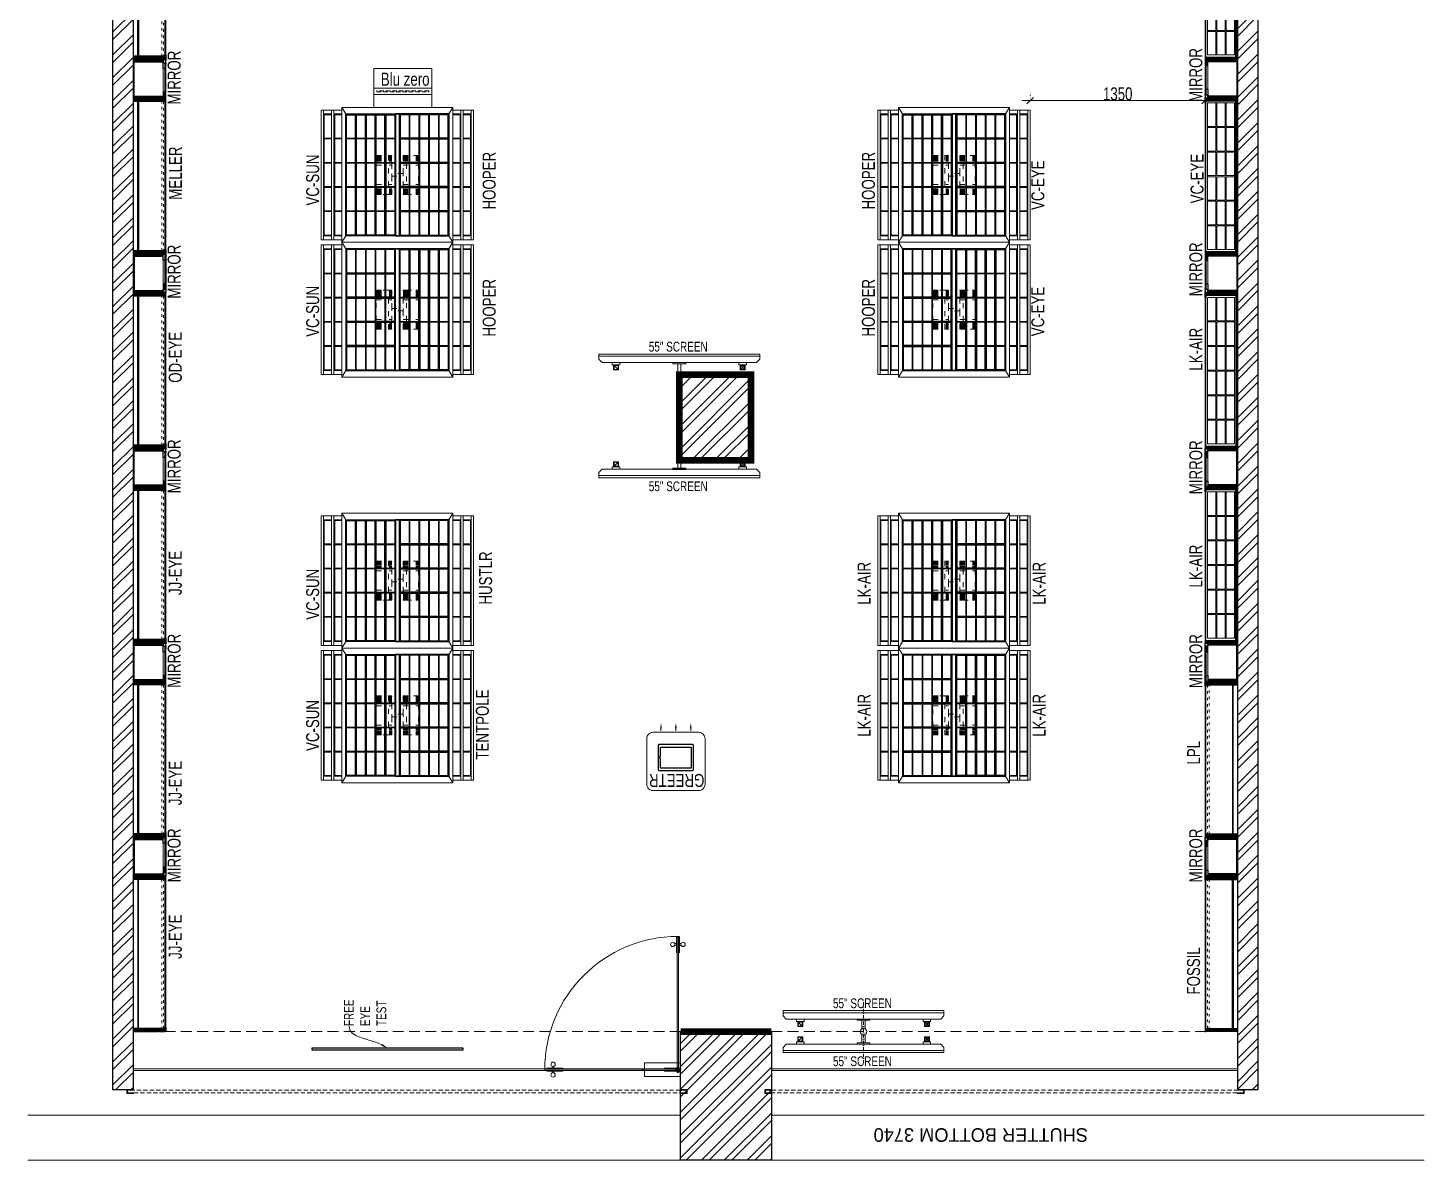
# Model space of a CAD drawing. Header units: feet. Extents: x 6878908 to 6889681, y -5585567 to -5569541.
# Drawn here: x 6878908 to 6889681, y -5585567 to -5576833 of the extents above; entities that cross this region are included whole.
import ezdxf
from ezdxf import colors
from ezdxf.entities.mleader import LeaderData, LeaderLine
from ezdxf.math import Vec2, Vec3

# ---------------------------------------------------------------- set-up
doc = ezdxf.new("R2010")
doc.units = ezdxf.units.FT
doc.header["$LTSCALE"] = 33
doc.header["$MEASUREMENT"] = 0
doc.header["$PDMODE"] = 3
doc.header["$PDSIZE"] = -1
for name, pattern in [('ACAD_ISO03W100', [30, 12, -18]), ('D10_DASHED', [0.75, 0.5, -0.25]), ('DASHDOT2', [0.5, 0.25, -0.125, 0, -0.125]), ('DOT2', [0.125, 0, -0.125]), ('HIDDEN', [9.525, 6.35, -3.175]), ('HIDDENX2', [0.75, 0.5, -0.25])]:
    doc.linetypes.add(name, pattern=pattern)
for name, color, linetype, lineweight in [('A-Glazing', 4, 'Continuous', 20), ('A-shutter', 8, 'Continuous', 18), ('A-STAIR', 6, 'Continuous', 5), ('A_TEXT', 7, 'Continuous', 9), ('beam', 90, 'Continuous', 9), ('Glazing', 141, 'Continuous', 15), ('LENS-DIM', 252, 'Continuous', 5), ('LENS-FURNITURE', 13, 'Continuous', 9), ('LENS-TEXT', 31, 'Continuous', 5), ('LENS_TEXT', 31, 'Continuous', 5), ('LK-EQPMT', 3, 'Continuous', 18), ('LK-FF&E FLOOR', 1, 'Continuous', 9), ('LK-FF&E WALL', 1, 'Continuous', 9), ('LK-IT', 3, 'Continuous', 18), ('LK-MIRROR', 133, 'Continuous', 13), ('LN-ELEVATION-1', 81, 'Continuous', 25), ('LN-ELEVATION-2', 103, 'Continuous', 20), ('LN-ELEVATION-3', 125, 'Continuous', 18), ('LN-ELEVATION-4', 145, 'Continuous', 13), ('LN-ELEVATION-5', 167, 'Continuous', 5), ('LN-HATCH', 251, 'Continuous', 0), ('PLANO-TXT', 252, 'Continuous', 5), ('rolling shutter', 1, 'Continuous', 5)]:
    doc.layers.add(name, color=color, linetype=linetype, lineweight=lineweight)
doc.layers.add('A-WALL', color=1, linetype='Continuous')
doc.layers.add('A_RCC', color=5, linetype='Continuous')
doc.styles.add('HUNDREDHANDS', font='GOTHIC.TTF')
doc.styles.add('LK TXT', font='GILC____.TTF', dxfattribs={"height": 100})
doc.styles.get("Standard").update_dxf_attribs({"font": 'GILC____.TTF'})
doc.dimstyles.new('100MM', dxfattribs={"dimtxt": 100, "dimasz": 50, "dimexe": 65, "dimexo": 65, "dimtad": 1, "dimdec": 0, "dimtxsty": 'Standard', "dimblk": 'OBLIQUE', "dimcen": 2.5, "dimdle": 65, "dimclrd": 256, "dimclre": 256, "dimclrt": 1, "dimadec": 0, "dimazin": 0, "dimtfac": 1, "dimtdec": 0, "dimtmove": 1, "dimatfit": 3, "dimfxl": 1, "dimlwd": -1, "dimlwe": -1, "dimarcsym": 0})
pattern_1 = [(45, (7858054.0837, 3504049.203), (-4.4901280605, 4.4901280605), [])]

# ---------------------------------------------------------------- blocks, each defined once
blk = doc.blocks.new('*U38')
at = {"layer": 'A-shutter', "color": 5, "ltscale": 10}
for points in [[(41038044, -1561539), (41038044, -1561544), (41037999, -1561544), (41037999, -1561564), (41038044, -1561564), (41038044, -1561569), (41037994, -1561569), (41037994, -1561539)], [(41042267, -1561539), (41042267, -1561544), (41042312, -1561544), (41042312, -1561564), (41042267, -1561564), (41042267, -1561569), (41042317, -1561569), (41042317, -1561539)]]:
    blk.add_lwpolyline(points, close=True, dxfattribs=at)
at = {"layer": 'A-shutter', "color": 5, "linetype": 'HIDDENX2', "ltscale": 2}
blk.add_lwpolyline([(41037999, -1561544), (41037999, -1561564), (41042312, -1561564), (41042312, -1561544)], close=True, dxfattribs=at)
blk = doc.blocks.new('*U39')
at = {"layer": 'A-shutter', "color": 5, "ltscale": 10}
for points in [[(41038670, -1561539), (41038670, -1561544), (41038625, -1561544), (41038625, -1561564), (41038670, -1561564), (41038670, -1561569), (41038620, -1561569), (41038620, -1561539)], [(41042267, -1561539), (41042267, -1561544), (41042312, -1561544), (41042312, -1561564), (41042267, -1561564), (41042267, -1561569), (41042317, -1561569), (41042317, -1561539)]]:
    blk.add_lwpolyline(points, close=True, dxfattribs=at)
at = {"layer": 'A-shutter', "color": 5, "linetype": 'HIDDENX2', "ltscale": 2}
blk.add_lwpolyline([(41038625, -1561544), (41038625, -1561564), (41042312, -1561564), (41042312, -1561544)], close=True, dxfattribs=at)
blk = doc.blocks.new('A$C6595be2a')
at = {"layer": 'LN-HATCH'}
h = blk.add_hatch(dxfattribs=at)
h.set_pattern_fill('ANSI32', color=256, scale=333, angle=180)
h.set_pattern_definition([(225, (-7170828.6, 5284752.69), (88.2999593, -88.2999593), []), (225, (-7170887.46, 5284752.69), (88.2999593, -88.2999593), [])])
h.paths.add_polyline_path([(-4213, 12586), (-4373, 12586), (-4373, -2896), (-4213, -2896), (-4213, 9637), (-3936, 9637), (-3936, 9797), (-4213, 9797), (-4213, 10649), (-3865, 10649), (-3865, 10799), (-4213, 10799), (-4213, 12426), (-3066, 12426), (-3066, 11493), (-2906, 11493), (-2906, 12426), (3000, 12426), (3000, 11493), (3160, 11493), (3160, 12426), (4307, 12426), (4307, 10799), (3958, 10799), (3958, 10649), (4307, 10649), (4307, 9797), (4030, 9797), (4030, 9637), (4307, 9637), (4307, -2896), (4467, -2896), (4467, 9797), (4467, 12586), (4307, 12586)])
h.paths.add_polyline_path([(-27, 8736), (796, 8736), (796, 9616), (-27, 9616)], flags=17)
h.paths.add_polyline_path([(-3066, 10799), (-3414, 10799), (-3414, 10649), (-3066, 10649), (-3066, 9797), (-3329, 9797), (-3329, 9637), (-2906, 9637), (-2906, 10838), (-3066, 10838)], flags=17)
h.paths.add_polyline_path([(3160, 10799), (3508, 10799), (3508, 10649), (3160, 10649), (3160, 9797), (3423, 9797), (3423, 9637), (3000, 9637), (3000, 10838), (3160, 10838)], flags=17)
h.paths.add_polyline_path([(710, -2738), (710, -3440), (10, -3440), (10, -2449), (710, -2449)])
h.paths.add_polyline_path([(0, 1959), (553, 1959), (553, 2619), (0, 2619)])
at = {"layer": 'A-Glazing'}
for points in [[(-4213, -2736), (10, -2736), (10, -2748), (-4213, -2748)], [(4307, -2736), (710, -2736), (710, -2748), (4307, -2748)]]:
    blk.add_lwpolyline(points, close=True, dxfattribs=at)
at = {"layer": 'A-STAIR'}
for points in [[(10, -3093), (-5026, -3093)], [(710, -3093), (5746, -3093)], [(10, -3440), (-5026, -3440)], [(710, -3440), (5746, -3440)]]:
    blk.add_lwpolyline(points, dxfattribs=at)
at = {"layer": 'A-WALL'}
for points in [[(-4373, 12586), (-4373, -2896), (-4213, -2896), (-4213, 9637)], [(4307, 9637), (4307, -2896), (4467, -2896), (4467, 9797)], [(710, -2738), (710, -3440), (10, -3440), (10, -2449), (710, -2449), (710, -2738)]]:
    blk.add_lwpolyline(points, dxfattribs=at)
blk.add_lwpolyline([(0, 2619), (553, 2619), (553, 1959), (269, 1959), (269, 1959), (0, 1959)], close=True, dxfattribs=at)
at = {"layer": 'A_RCC', "ltscale": 3}
blk.add_arc((-1190, -2746), 912, 0, 0.4927, dxfattribs=at)
at = {"layer": 'beam', "linetype": 'HIDDEN', "ltscale": 0.4}
for points in [[(-4213, -2748), (10, -2748), (10, -2449), (-4213, -2449)], [(4307, -2748), (710, -2748), (710, -2449), (4307, -2449)]]:
    blk.add_lwpolyline(points, close=True, dxfattribs=at)
at = {"layer": 'rolling shutter'}
blk.add_blockref('*U38', (-41042257, 1558643, 17940), dxfattribs=at)
at = {"layer": 'rolling shutter', "xscale": -1}
blk.add_blockref('*U39', (41042977, 1558643, 17940), dxfattribs=at)
at = {"layer": 'A_TEXT', "insert": (3153, -3299), "char_height": 105, "width": 2328.57, "attachment_point": 1, "rotation": 180, "style": 'HUNDREDHANDS'}
blk.add_mtext('SHUTTER BOTTOM 3740', dxfattribs=at)
blk = doc.blocks.new('MIRROR')
at = {"layer": 'LN-HATCH', "ltscale": 0.5}
h = blk.add_hatch(dxfattribs=at)
h.set_pattern_fill('ANSI31', color=256, scale=2)
h.set_pattern_definition([(45, (4060433.7416, 1708720.787), (-4.4901280605, 4.4901280605), [])])
h.paths.add_polyline_path([(213, 101), (231, 101), (231, -128), (213, -128)])
h.paths.add_polyline_path([(231, 95), (495, 95), (495, 101), (231, 101)])
h.paths.add_polyline_path([(513, 101), (495, 101), (495, -128), (513, -128)])
at = {"layer": 'Defpoints'}
blk.add_lwpolyline([(513, 101), (213, 101), (213, -149), (513, -149)], close=True, dxfattribs=at)
at = {"layer": 'LN-ELEVATION-1'}
for points in [[(213, 101), (231, 101), (231, -128), (213, -128)], [(231, 95), (495, 95), (495, 101), (231, 101)], [(513, 101), (495, 101), (495, -128), (513, -128)], [(260, -142), (260, -128), (215, -128), (215, -149), (224, -149), (224, -147), (216, -147), (216, -142)], [(443, -142), (443, -128), (488, -128), (488, -149), (479, -149), (479, -147), (486, -147), (486, -142)], [(505, -149), (505, -147), (509, -147), (509, -129), (488, -129), (488, -128), (511, -128), (511, -149)]]:
    blk.add_lwpolyline(points, close=True, dxfattribs=at)
at = {"layer": 'LN-ELEVATION-2', "color": 4, "lineweight": 0}
blk.add_lwpolyline([(216, -142), (486, -142), (486, -147), (216, -147)], close=True, dxfattribs=at)
at = {"layer": 'LN-ELEVATION-2'}
blk.add_lwpolyline([(260, -142), (443, -142), (443, -128), (260, -128)], close=True, dxfattribs=at)
at = {"layer": 'LN-ELEVATION-4', "ltscale": 0.5}
blk.add_line((479, -149), (224, -149), dxfattribs=at)
blk = doc.blocks.new('VC HD 1200')
at = {"layer": 'LN-HATCH', "ltscale": 0.5}
h = blk.add_hatch(dxfattribs=at)
h.set_pattern_fill('ANSI31', color=256, scale=2)
h.set_pattern_definition([(45, (3760859.753, 1795248.936), (-4.490128061, 4.490128061), [])])
h.paths.add_polyline_path([(-1200, 250), (-1200, 60), (-1194, 60), (-1194, 50), (-1200, 50), (-1200, 6), (-1182, 6), (-1182, 250)])
h = blk.add_hatch(dxfattribs=at)
h.set_pattern_fill('ANSI31', color=256, scale=2)
h.set_pattern_definition(pattern_1)
h.paths.add_polyline_path([(0, 250), (0, 60), (-6, 60), (-6, 50), (0, 50), (0, 6), (-18, 6), (-18, 250)])
h = blk.add_hatch(dxfattribs=at)
h.set_pattern_fill('ANSI31', color=256, scale=2)
h.set_pattern_definition([(45, (7858047.0837, 3504049.203), (-4.4901280605, 4.4901280605), [])])
h.paths.add_polyline_path([(-1165, 6), (-1165, 0), (-1200, 0), (-1200, 6)])
h = blk.add_hatch(dxfattribs=at)
h.set_pattern_fill('ANSI31', color=256, scale=2)
h.set_pattern_definition(pattern_1)
h.paths.add_polyline_path([(-28, 6), (-28, 0), (0, 0), (0, 6)])
at = {"layer": 'LN-ELEVATION-1', "ltscale": 0.5}
for points in [[(-1200, 250), (-1200, 60), (-1194, 60), (-1194, 50), (-1200, 50), (-1200, 6), (-1182, 6), (-1182, 250)], [(-18, 238), (-1182, 238), (-1182, 244), (-18, 244)], [(0, 250), (0, 60), (-6, 60), (-6, 50), (0, 50), (0, 6), (-18, 6), (-18, 250)], [(-1165, 6), (-1165, 0), (-1200, 0), (-1200, 6)], [(-35, 6), (-35, 0), (0, 0), (0, 6)]]:
    blk.add_lwpolyline(points, close=True, dxfattribs=at)
at = {"layer": 'LN-ELEVATION-3', "ltscale": 0.5}
for p, q in [((-1182, 250), (-18, 250)), ((-1165, 6), (-35, 6)), ((-35, 0), (-1165, 0))]:
    blk.add_line(p, q, dxfattribs=at)
for points in [[(-1165, 226), (-35, 226), (-35, 18), (-1165, 18)], [(-1165, 226), (-983, 226), (-983, 162), (-1165, 162)], [(-975, 226), (-794, 226), (-794, 162), (-975, 162)], [(-786, 226), (-604, 226), (-604, 162), (-786, 162)], [(-596, 226), (-414, 226), (-414, 162), (-596, 162)], [(-406, 226), (-225, 226), (-225, 162), (-406, 162)], [(-217, 226), (-35, 226), (-35, 162), (-217, 162)], [(-1165, 90), (-983, 90), (-983, 154), (-1165, 154)], [(-975, 154), (-794, 154), (-794, 90), (-975, 90)], [(-786, 154), (-604, 154), (-604, 90), (-786, 90)], [(-596, 154), (-414, 154), (-414, 90), (-596, 90)], [(-406, 154), (-225, 154), (-225, 90), (-406, 90)], [(-217, 154), (-35, 154), (-35, 90), (-217, 90)], [(-1165, 82), (-983, 82), (-983, 18), (-1165, 18)], [(-975, 82), (-794, 82), (-794, 18), (-975, 18)], [(-786, 82), (-604, 82), (-604, 18), (-786, 18)], [(-596, 82), (-414, 82), (-414, 18), (-596, 18)], [(-406, 82), (-225, 82), (-225, 18), (-406, 18)], [(-217, 82), (-35, 82), (-35, 18), (-217, 18)]]:
    blk.add_lwpolyline(points, close=True, dxfattribs=at)
blk = doc.blocks.new('JJ SH 1200')
at = {"layer": 'LN-HATCH', "ltscale": 0.5}
h = blk.add_hatch(dxfattribs=at)
h.set_pattern_fill('ANSI31', color=256, scale=2)
h.set_pattern_definition([(45, (4097187.331, 1708800.267), (-4.4901280605, 4.4901280605), [])])
h.paths.add_polyline_path([(792, 220), (792, 30), (786, 30), (786, 20), (792, 20), (792, -24), (767, -24), (767, 220)])
h.paths.add_polyline_path([(-383, 180), (767, 180), (767, 186), (-383, 186)])
h.paths.add_polyline_path([(757, -24), (757, -30), (792, -30), (792, -24)])
h.paths.add_polyline_path([(-408, 220), (-408, 30), (-402, 30), (-402, 20), (-408, 20), (-408, -24), (-383, -24), (-383, 220)])
h.paths.add_polyline_path([(-373, -24), (-373, -30), (-408, -30), (-408, -24)])
at = {"layer": 'LN-ELEVATION-1', "ltscale": 0.5}
for points in [[(-408, 220), (-408, 30), (-402, 30), (-402, 20), (-408, 20), (-408, -24), (-383, -24), (-383, 220)], [(792, 220), (792, 30), (786, 30), (786, 20), (792, 20), (792, -24), (767, -24), (767, 220)], [(-383, 180), (767, 180), (767, 186), (-383, 186)], [(-373, -24), (-373, -30), (-408, -30), (-408, -24)], [(757, -24), (757, -30), (792, -30), (792, -24)]]:
    blk.add_lwpolyline(points, close=True, dxfattribs=at)
at = {"layer": 'LN-ELEVATION-3', "ltscale": 0.5}
for p, q in [((767, 220), (-383, 220)), ((757, -24), (-373, -24)), ((-373, -30), (757, -30))]:
    blk.add_line(p, q, dxfattribs=at)
at = {"layer": 'LN-ELEVATION-4', "linetype": 'ACAD_ISO03W100', "ltscale": 0.05}
blk.add_lwpolyline([(767, 0), (-383, 0), (-383, -12), (767, -12)], close=True, dxfattribs=at)
blk = doc.blocks.new('Entrance Door')
at = {"layer": 'Glazing', "ltscale": 111}
blk.add_hatch(color=256, dxfattribs=at).paths.add_polyline_path([(18, -35), (18, -1235), (30, -1235), (30, -35)])
at = {"layer": 'Glazing'}
for p, q in [((30, -54), (18, -66)), ((1118, -31), (1118, -54)), ((1118, -89), (1118, -66)), ((1133, -31), (1133, -54)), ((1133, -89), (1133, -66))]:
    blk.add_line(p, q, dxfattribs=at)
at = {"layer": 'Glazing', "ltscale": 44}
for p, q in [((-5, -1156), (18, -1156)), ((-5, -1171), (18, -1171)), ((53, -1156), (30, -1156)), ((53, -1171), (30, -1171))]:
    blk.add_line(p, q, dxfattribs=at)
at = {"layer": 'Glazing'}
for points in [[(320, -120), (0, -120), (0, 0), (320, 0)], [(0, -54), (142, -54), (142, -47), (0, -47)], [(0, -66), (142, -66), (142, -74), (0, -74)], [(1181, -54), (1038, -54), (1038, -47), (1181, -47)], [(1181, -66), (1038, -66), (1038, -74), (1181, -74)]]:
    blk.add_lwpolyline(points, close=True, dxfattribs=at)
at = {"layer": 'Glazing', "ltscale": 222}
blk.add_lwpolyline([(-2, -66), (1199, -66), (1199, -54), (-2, -54)], close=True, dxfattribs=at)
at = {"layer": 'Glazing', "ltscale": 111}
blk.add_lwpolyline([(18, -35), (18, -1235), (30, -1235), (30, -35)], close=True, dxfattribs=at)
at = {"layer": 'Glazing', "ltscale": 44}
for points in [[(18, -1093), (18, -1235), (10, -1235), (10, -1093)], [(30, -1093), (30, -1235), (37, -1235), (37, -1093)]]:
    blk.add_lwpolyline(points, close=True, dxfattribs=at)
at = {"layer": 'Glazing'}
for centre, radius in [((1125, -14), 19), ((24, -59), 19.8), ((1125, -107), 19)]:
    blk.add_circle(centre, radius, dxfattribs=at)
at = {"layer": 'Glazing', "ltscale": 44}
for centre in [(-22, -1164), (70, -1164)]:
    blk.add_circle(centre, 19, dxfattribs=at)
at = {"layer": 'Glazing', "ltscale": 222}
blk.add_arc((24, -60), 1175, 270, 359.9996, dxfattribs=at)
blk = doc.blocks.new('ffgd')
at = {"layer": 'LN-ELEVATION-4', "linetype": 'ACAD_ISO03W100', "ltscale": 0.1}
blk.add_lwpolyline([(0, 47), (0, -41), (-20, -41), (-20, 47)], close=True, dxfattribs=at)
at = {"layer": 'LN-ELEVATION-5', "linetype": 'ACAD_ISO03W100', "ltscale": 0.1}
for p, q in [((-160, 166), (-160, 47)), ((-160, 166), (-160, 47)), ((-159, 166), (-159, 47)), ((-159, 166), (-159, 47)), ((-158, 166), (-158, 47)), ((-158, 166), (-158, 47)), ((-157, 166), (-157, 47)), ((-156, 166), (-156, 47)), ((-154, 166), (-154, 47)), ((-151, 166), (-151, 47)), ((-146, 166), (-146, 47)), ((-141, 166), (-141, 47)), ((-135, 166), (-135, 47)), ((-128, 166), (-128, 47)), ((-120, 166), (-120, 47)), ((-111, 166), (-111, 47)), ((-102, 166), (-102, 47)), ((-85, 166), (-85, 47)), ((65, 166), (65, 47)), ((82, 166), (82, 47)), ((91, 166), (91, 47)), ((100, 166), (100, 47)), ((108, 166), (108, 47)), ((115, 166), (115, 47)), ((121, 166), (121, 47)), ((126, 166), (126, 47)), ((131, 166), (131, 47)), ((134, 166), (134, 47)), ((136, 166), (136, 47)), ((137, 166), (137, 47)), ((138, 166), (138, 47)), ((138, 166), (138, 47)), ((139, 166), (139, 47)), ((139, 166), (139, 47)), ((140, 166), (140, 47)), ((140, 166), (140, 47)), ((-160, -41), (-160, -160)), ((-160, -41), (-160, -160)), ((-159, -41), (-159, -160)), ((-159, -41), (-159, -160)), ((-158, -41), (-158, -160)), ((-158, -41), (-158, -160)), ((-157, -41), (-157, -160)), ((-156, -41), (-156, -160)), ((-154, -41), (-154, -160)), ((-151, -41), (-151, -160)), ((-146, -41), (-146, -160)), ((-141, -41), (-141, -160)), ((-135, -41), (-135, -160)), ((-128, -41), (-128, -160)), ((-120, -41), (-120, -160)), ((-111, -41), (-111, -160)), ((-102, -41), (-102, -160)), ((-85, -41), (-85, -160)), ((65, -41), (65, -160)), ((82, -41), (82, -160)), ((91, -41), (91, -160)), ((100, -41), (100, -160)), ((108, -41), (108, -160)), ((115, -41), (115, -160)), ((121, -41), (121, -160)), ((126, -41), (126, -160)), ((131, -41), (131, -160)), ((134, -41), (134, -160)), ((136, -41), (136, -160)), ((137, -41), (137, -160)), ((138, -41), (138, -160)), ((138, -41), (138, -160)), ((139, -41), (139, -160)), ((139, -41), (139, -160)), ((140, -41), (140, -160)), ((140, -41), (140, -160))]:
    blk.add_line(p, q, dxfattribs=at)
for points in [[(140, 73), (140, 166), (-160, 166), (-160, 73)], [(140, -67), (140, -160), (-160, -160), (-160, -67)]]:
    blk.add_lwpolyline(points, dxfattribs=at)
for points in [[(140, 73), (140, 47), (-160, 47), (-160, 73)], [(140, -41), (140, -67), (-160, -67), (-160, -41)]]:
    blk.add_lwpolyline(points, close=True, dxfattribs=at)
blk = doc.blocks.new('EURO 1040 x 1175')
at = {"layer": 'LN-ELEVATION-1'}
for points in [[(-470, -327), (470, -327), (470, 468), (-470, 468)], [(-470, 85), (470, 85), (470, 468), (-470, 468)], [(-283, 85), (-277, 85), (-277, 468), (-283, 468)], [(-96, 85), (-90, 85), (-90, 468), (-96, 468)], [(90, 85), (96, 85), (96, 468), (90, 468)], [(277, 85), (283, 85), (283, 468), (277, 468)], [(-470, 387), (-283, 387), (-283, 393), (-470, 393)], [(-277, 387), (-96, 387), (-96, 393), (-277, 393)], [(-90, 387), (90, 387), (90, 393), (-90, 393)], [(96, 387), (277, 387), (277, 393), (96, 393)], [(283, 387), (470, 387), (470, 393), (283, 393)], [(-470, 311), (-283, 311), (-283, 317), (-470, 317)], [(-470, 236), (-283, 236), (-283, 242), (-470, 242)], [(-277, 311), (-96, 311), (-96, 317), (-277, 317)], [(-277, 236), (-96, 236), (-96, 242), (-277, 242)], [(-90, 311), (90, 311), (90, 317), (-90, 317)], [(-90, 236), (90, 236), (90, 242), (-90, 242)], [(96, 311), (277, 311), (277, 317), (96, 317)], [(96, 236), (277, 236), (277, 242), (96, 242)], [(283, 311), (470, 311), (470, 317), (283, 317)], [(283, 236), (470, 236), (470, 242), (283, 242)], [(-470, 160), (-283, 160), (-283, 166), (-470, 166)], [(-277, 160), (-96, 160), (-96, 166), (-277, 166)], [(-90, 160), (90, 160), (90, 166), (-90, 166)], [(96, 160), (277, 160), (277, 166), (96, 166)], [(283, 160), (470, 160), (470, 166), (283, 166)], [(-470, 85), (470, 85), (470, 55), (-470, 55)], [(-470, 55), (470, 55), (470, -327), (-470, -327)], [(-283, 55), (-277, 55), (-277, -327), (-283, -327)], [(-96, 55), (-90, 55), (-90, -327), (-96, -327)], [(90, 55), (96, 55), (96, -327), (90, -327)], [(277, 55), (283, 55), (283, -327), (277, -327)], [(-470, -20), (-283, -20), (-283, -26), (-470, -26)], [(-470, -96), (-283, -96), (-283, -102), (-470, -102)], [(-277, -20), (-96, -20), (-96, -26), (-277, -26)], [(-277, -96), (-96, -96), (-96, -102), (-277, -102)], [(-90, -20), (90, -20), (90, -26), (-90, -26)], [(-90, -96), (90, -96), (90, -102), (-90, -102)], [(96, -20), (277, -20), (277, -26), (96, -26)], [(96, -96), (277, -96), (277, -102), (96, -102)], [(283, -20), (470, -20), (470, -26), (283, -26)], [(283, -96), (470, -96), (470, -102), (283, -102)], [(-470, -171), (-283, -171), (-283, -177), (-470, -177)], [(-277, -171), (-96, -171), (-96, -177), (-277, -177)], [(-90, -171), (90, -171), (90, -177), (-90, -177)], [(96, -171), (277, -171), (277, -177), (96, -177)], [(283, -171), (470, -171), (470, -177), (283, -177)], [(-470, -246), (-283, -246), (-283, -252), (-470, -252)], [(-277, -246), (-96, -246), (-96, -252), (-277, -252)], [(-90, -246), (90, -246), (90, -252), (-90, -252)], [(96, -246), (277, -246), (277, -252), (96, -252)], [(283, -246), (470, -246), (470, -252), (283, -252)]]:
    blk.add_lwpolyline(points, close=True, dxfattribs=at)
for points in [[(-283, 462), (-464, 462), (-464, 317)], [(-96, 462), (-277, 462)], [(90, 462), (-90, 462)], [(277, 462), (96, 462)], [(464, 317), (464, 462), (283, 462)], [(-464, 311), (-464, 242)], [(-464, 236), (-464, 166)], [(464, 242), (464, 311)], [(464, 166), (464, 236)], [(-464, 160), (-464, 91), (-283, 91)], [(283, 91), (464, 91), (464, 160)], [(-464, -20), (-464, 49), (-283, 49)], [(-277, 91), (-96, 91)], [(-277, 49), (-96, 49)], [(-90, 91), (90, 91)], [(-90, 49), (90, 49)], [(96, 91), (277, 91)], [(96, 49), (277, 49)], [(283, 49), (464, 49), (464, -20)], [(-464, -96), (-464, -26)], [(-464, -171), (-464, -102)], [(464, -26), (464, -96)], [(464, -102), (464, -171)], [(-283, -321), (-464, -321), (-464, -177)], [(464, -177), (464, -321), (283, -321)], [(-96, -321), (-277, -321)], [(90, -321), (-90, -321)], [(277, -321), (96, -321)]]:
    blk.add_lwpolyline(points, dxfattribs=at)
at = {"layer": 'LN-ELEVATION-2'}
blk.add_lwpolyline([(-520, -357), (520, -357), (520, 498), (-520, 498)], close=True, dxfattribs=at)
for points in [[(-470, 468), (-520, 498)], [(470, 468), (520, 498)], [(-470, -327), (-520, -357)], [(470, -327), (520, -357)]]:
    blk.add_lwpolyline(points, dxfattribs=at)
at = {"layer": 'LN-ELEVATION-3'}
for points in [[(-500, 560), (500, 560), (500, 578), (-500, 578)], [(-500, 498), (-470, 498), (-470, 560), (-500, 560)], [(470, 498), (500, 498), (500, 560), (470, 560)], [(-500, -357), (-470, -357), (-470, -419), (-500, -419)], [(-500, -419), (500, -419), (500, -437), (-500, -437)], [(470, -357), (500, -357), (500, -419), (470, -419)]]:
    blk.add_lwpolyline(points, close=True, dxfattribs=at)
at = {"layer": 'LN-ELEVATION-4'}
for points in [[(-500, 640), (500, 640), (500, 658), (-500, 658)], [(-500, 578), (-470, 578), (-470, 640), (-500, 640)], [(-470, 498), (-464, 498), (-464, 560), (-470, 560)], [(-464, 554), (-283, 554), (-283, 560), (-464, 560)], [(-283, 498), (-277, 498), (-277, 560), (-283, 560)], [(-277, 554), (-96, 554), (-96, 560), (-277, 560)], [(-96, 498), (-90, 498), (-90, 560), (-96, 560)], [(-90, 554), (90, 554), (90, 560), (-90, 560)], [(90, 498), (96, 498), (96, 560), (90, 560)], [(96, 554), (277, 554), (277, 560), (96, 560)], [(277, 498), (283, 498), (283, 560), (277, 560)], [(283, 554), (464, 554), (464, 560), (283, 560)], [(464, 498), (470, 498), (470, 560), (464, 560)], [(470, 578), (500, 578), (500, 640), (470, 640)], [(-470, -357), (-464, -357), (-464, -419), (-470, -419)], [(-464, -413), (-283, -413), (-283, -419), (-464, -419)], [(-283, -357), (-277, -357), (-277, -419), (-283, -419)], [(-277, -413), (-96, -413), (-96, -419), (-277, -419)], [(-96, -357), (-90, -357), (-90, -419), (-96, -419)], [(-90, -413), (90, -413), (90, -419), (-90, -419)], [(90, -357), (96, -357), (96, -419), (90, -419)], [(96, -413), (277, -413), (277, -419), (96, -419)], [(277, -357), (283, -357), (283, -419), (277, -419)], [(283, -413), (464, -413), (464, -419), (283, -419)], [(464, -357), (470, -357), (470, -419), (464, -419)], [(-500, -437), (-470, -437), (-470, -499), (-500, -499)], [(-500, -499), (500, -499), (500, -517), (-500, -517)], [(470, -437), (500, -437), (500, -499), (470, -499)]]:
    blk.add_lwpolyline(points, close=True, dxfattribs=at)
at = {"layer": 'LN-ELEVATION-5'}
for points in [[(-470, 578), (-464, 578), (-464, 640), (-470, 640)], [(-464, 634), (-283, 634), (-283, 640), (-464, 640)], [(-283, 578), (-277, 578), (-277, 640), (-283, 640)], [(-277, 634), (-96, 634), (-96, 640), (-277, 640)], [(-96, 578), (-90, 578), (-90, 640), (-96, 640)], [(-90, 634), (90, 634), (90, 640), (-90, 640)], [(90, 578), (96, 578), (96, 640), (90, 640)], [(96, 634), (277, 634), (277, 640), (96, 640)], [(277, 578), (283, 578), (283, 640), (277, 640)], [(283, 634), (464, 634), (464, 640), (283, 640)], [(464, 578), (470, 578), (470, 640), (464, 640)], [(-470, -437), (-464, -437), (-464, -499), (-470, -499)], [(-464, -493), (-283, -493), (-283, -499), (-464, -499)], [(-283, -437), (-277, -437), (-277, -499), (-283, -499)], [(-277, -493), (-96, -493), (-96, -499), (-277, -499)], [(-96, -437), (-90, -437), (-90, -499), (-96, -499)], [(-90, -493), (90, -493), (90, -499), (-90, -499)], [(90, -437), (96, -437), (96, -499), (90, -499)], [(96, -493), (277, -493), (277, -499), (96, -499)], [(277, -437), (283, -437), (283, -499), (277, -499)], [(283, -493), (464, -493), (464, -499), (283, -499)], [(464, -437), (470, -437), (470, -499), (464, -499)]]:
    blk.add_lwpolyline(points, close=True, dxfattribs=at)
at = {"layer": 'LENS-DIM'}
blk.add_blockref('ffgd', (10, 67), dxfattribs=at)
blk = doc.blocks.new('GREETR 450x450')
at = {"layer": 'LN-ELEVATION-1', "linetype": 'ByBlock', "lineweight": -2}
for p, q in [((481, 340), (461, 340)), ((481, 225), (461, 225)), ((481, 110), (461, 110))]:
    blk.add_line(p, q, dxfattribs=at)
at = {"layer": 'LN-ELEVATION-1'}
for points in [[(356, 98), (356, 352, 0.414214), (346, 362), (164, 362, 0.414214), (154, 352), (154, 98, 0.414214), (164, 88), (346, 88, 0.414214)], [(264, 343), (336, 343), (336, 108), (172, 108), (172, 343), (245, 343, 0.327538), (247, 344, -0.733799), (262, 344, 0.327538)]]:
    blk.add_lwpolyline(points, format="xyb", close=True, dxfattribs=at)
at = {"layer": 'LN-ELEVATION-1', "linetype": 'ByBlock', "lineweight": -2}
for points in [[(481, 346), (481, 333), (521, 340)], [(481, 232), (481, 218), (521, 225)], [(481, 117), (481, 104), (521, 110)]]:
    blk.add_solid(points, dxfattribs=at)
at = {"layer": 'LN-ELEVATION-2'}
blk.add_lwpolyline([(50, 0), (400, 0, 0.414214), (450, 50), (450, 400, 0.414214), (400, 450), (50, 450, 0.414214), (0, 400), (0, 50, 0.414214)], format="xyb", close=True, dxfattribs=at)
at = {"layer": 'LENS-TEXT', "color": 0, "linetype": 'Continuous', "ltscale": 3, "insert": (79, 219), "char_height": 100, "attachment_point": 5, "rotation": 90, "style": 'LK TXT'}
blk.add_mtext_dynamic_manual_height_columns('GREETR', width=353.06, gutter_width=0.5, heights=[0], dxfattribs=at)
blk = doc.blocks.new('BLUE ZERO')
at = {"layer": 'LENS-FURNITURE', "ltscale": 0.5}
for points in [[(86207, 120883), (86207, 120433), (85907, 120433), (85907, 120883)], [(86107, 120883), (86107, 120433), (86057, 120433), (86057, 120883)]]:
    blk.add_lwpolyline(points, close=True, dxfattribs=at)
at = {"layer": 'LENS-FURNITURE', "linetype": 'D10_DASHED', "ltscale": 2}
blk.add_lwpolyline([(86086, 120858), (86086, 120458), (86078, 120458), (86078, 120858)], close=True, dxfattribs=at)
blk = doc.blocks.new('55INCH')
at = {"layer": 'LK-EQPMT', "ltscale": 12}
for p, q in [((2111559, 1135690), (2111583, 1135690)), ((2111583, 1135690), (2111608, 1135666)), ((2111608, 1134474), (2111608, 1135666)), ((2111608, 1135588), (2111627, 1135588)), ((2111627, 1135588), (2111627, 1135529)), ((2111627, 1135529), (2111608, 1135529)), ((2111627, 1134611), (2111608, 1134611)), ((2111627, 1134611), (2111627, 1134552)), ((2111608, 1134552), (2111627, 1134552)), ((2111559, 1134449), (2111583, 1134449)), ((2111583, 1134449), (2111608, 1134474))]:
    blk.add_line(p, q, dxfattribs=at)
at = {"layer": 'LK-EQPMT'}
for p, q in [((2111662, 1135543), (2111631, 1135574)), ((2111662, 1135574), (2111631, 1135543)), ((2111662, 1134597), (2111631, 1134566))]:
    blk.add_line(p, q, dxfattribs=at)
at = {"layer": 'LK-EQPMT', "ltscale": 12}
blk.add_lwpolyline([(2111543, 1135690), (2111559, 1135690), (2111559, 1134449), (2111543, 1134449)], close=True, dxfattribs=at)
at = {"layer": 'LK-EQPMT'}
for points in [[(2111627, 1135578), (2111627, 1135540), (2111665, 1135540), (2111665, 1135578)], [(2111631, 1135574), (2111631, 1135543), (2111662, 1135543), (2111662, 1135574)], [(2111627, 1134563), (2111627, 1134601), (2111665, 1134601), (2111665, 1134563)], [(2111631, 1134566), (2111631, 1134597), (2111662, 1134597), (2111662, 1134566)]]:
    blk.add_lwpolyline(points, close=True, dxfattribs=at)
blk = doc.blocks.new('_Oblique')
at = {"color": 0, "lineweight": -2}
blk.add_line((-0.5, -0.5), (0.5, 0.5), dxfattribs=at)
blk = doc.blocks.new('*D40')
at = {"layer": 'Defpoints', "color": 0}
for p in [(6887992, -5577394), (6886642, -5577467), (6887992, -5577467)]:
    blk.add_point(p, dxfattribs=at)
at = {"layer": 'LENS-DIM', "linetype": 'DOT2'}
for p, q in [((6886642, -5577402), (6886642, -5577329)), ((6887992, -5577402), (6887992, -5577329))]:
    blk.add_line(p, q, dxfattribs=at)
at = {"layer": 'LENS-DIM'}
blk.add_line((6886577, -5577394), (6888057, -5577394), dxfattribs=at)
at = {"layer": 'LENS-DIM', "xscale": 50, "yscale": 50, "zscale": 50, "rotation": 180}
blk.add_blockref('_Oblique', (6886642, -5577394), dxfattribs=at)
at = {"layer": 'LENS-DIM', "xscale": 50, "yscale": 50, "zscale": 50}
blk.add_blockref('_Oblique', (6887992, -5577394), dxfattribs=at)
at = {"layer": 'LENS-DIM', "color": 1, "insert": (6887317, -5577342), "char_height": 100, "attachment_point": 5}
blk.add_mtext('1350', dxfattribs=at)

msp = doc.modelspace()

# ---------------------------------------------------------------- linework, layer by layer
msp.add_lwpolyline([(6882267.5, -5584703.6), (6881099.5, -5584703.6), (6881099.5, -5584715.6), (6882267.5, -5584715.6)], close=True)
at = {"layer": 'LENS-DIM', "color": 2}
msp.add_lwpolyline([(6888241.6, -5572490.4), (6888241.6, -5584863.3), (6884644.6, -5584863.3), (6884644.6, -5584576.4), (6883944.6, -5584576.4), (6883944.6, -5584863.3), (6879721.6, -5584863.3), (6879721.6, -5572490.4)], dxfattribs=at)
at = {"layer": 'LK-IT', "color": 1, "linetype": 'DASHDOT2', "ltscale": 3}
msp.add_line((6885355.7, -5584820.9), (6885355.7, -5584331.9), dxfattribs=at)
at = {"layer": 'LK-IT'}
for points in [[(6883984.6, -5579413.2), (6883884.6, -5579413.2), (6883884.6, -5579423.2), (6883984.6, -5579423.2)], [(6883984.6, -5580238.3), (6883884.6, -5580238.3), (6883884.6, -5580228.3), (6883984.6, -5580228.3)], [(6885405.7, -5584479), (6885305.7, -5584479), (6885305.7, -5584489), (6885405.7, -5584489)], [(6885405.7, -5584673.8), (6885305.7, -5584673.8), (6885305.7, -5584663.8), (6885405.7, -5584663.8)]]:
    msp.add_lwpolyline(points, close=True, dxfattribs=at)
for points in [[(6883947.1, -5579489), (6883947.1, -5579423.2), (6883922.1, -5579423.2), (6883922.1, -5579489, -0.2679492), (6883947.1, -5579489, 1)], [(6883947.1, -5580162.5), (6883947.1, -5580228.3), (6883922.1, -5580228.3), (6883922.1, -5580162.5, 0.2679492), (6883947.1, -5580162.5, -1)], [(6885368.2, -5584554.8), (6885368.2, -5584489), (6885343.2, -5584489), (6885343.2, -5584554.8, -0.2679492), (6885368.2, -5584554.8, 1)], [(6885368.2, -5584598.1), (6885368.2, -5584663.8), (6885343.2, -5584663.8), (6885343.2, -5584598.1, 0.2679492), (6885368.2, -5584598.1, -1)]]:
    msp.add_lwpolyline(points, format="xyb", dxfattribs=at)
at = {"layer": 'LK-IT', "color": 1}
msp.add_circle((6885355.7, -5584576.4), 25, dxfattribs=at)
at = {"layer": 'LK-MIRROR', "linetype": 'ACAD_ISO03W100', "ltscale": 0.05, "const_width": 50}
msp.add_lwpolyline([(6884487.6, -5579508.4), (6883934.6, -5579508.4), (6883934.6, -5580168.4), (6884487.6, -5580168.4)], close=True, dxfattribs=at)
msp.add_lwpolyline([(6884644.6, -5584576.4), (6883944.6, -5584576.4)], dxfattribs=at)

# ---------------------------------------------------------------- block references
at = {"layer": 'A-Glazing', "xscale": 0.8748404702499005, "yscale": 0.8748404702499005, "zscale": 0.8748404702499005, "rotation": 180.0000110906808}
msp.add_blockref('Entrance Door', (6883944.6, -5584922), dxfattribs=at)
at = {"layer": 'LENS-DIM', "color": 2}
msp.add_blockref('A$C6595be2a', (6883934.6, -5582127.4), dxfattribs=at)
at = {"layer": 'LK-FF&E FLOOR', "xscale": -1, "rotation": 90}
for name, p in [('BLUE ZERO', (7002459, -5491240)), ('EURO 1040 x 1175', (6881829.2, -5577966.7)), ('EURO 1040 x 1175', (6886124.2, -5577966.7)), ('EURO 1040 x 1175', (6881829.2, -5581096.7)), ('EURO 1040 x 1175', (6886124.2, -5581096.7)), ('EURO 1040 x 1175', (6881829.2, -5582136.7))]:
    msp.add_blockref(name, p, dxfattribs=at)
at = {"layer": 'LK-FF&E FLOOR'}
for name, p, rotation in [('EURO 1040 x 1175', (6881829.2, -5579006.7), 90), ('EURO 1040 x 1175', (6886124.2, -5579006.7), 90), ('EURO 1040 x 1175', (6886124.2, -5582136.7), 90), ('GREETR 450x450', (6884133, -5582716.7), 89.99999999999999)]:
    msp.add_blockref(name, p, dxfattribs=dict(at, rotation=rotation))
at = {"layer": 'LK-FF&E WALL', "xscale": -1}
for name, p, rotation in [('JJ SH 1200', (6879941.6, -5576284.4), 90), ('JJ SH 1200', (6879941.6, -5577784.4), 90), ('MIRROR', (6879822.9, -5578363.5), 90), ('JJ SH 1200', (6879941.6, -5579284.4), 90), ('VC HD 1200', (6887991.6, -5578876.4), 270), ('MIRROR', (6888140.3, -5580589.4), 270), ('JJ SH 1200', (6879941.6, -5580784.4), 90), ('MIRROR', (6888140.3, -5582089.4), 270), ('JJ SH 1200', (6879941.6, -5582284.4), 90), ('MIRROR', (6879822.9, -5582863.5), 90), ('MIRROR', (6888140.3, -5583589.4), 270), ('JJ SH 1200', (6888021.6, -5584168.5), 270)]:
    msp.add_blockref(name, p, dxfattribs=dict(at, rotation=rotation))
at = {"layer": 'LK-FF&E WALL'}
for name, p, rotation in [('VC HD 1200', (6887991.6, -5577076.4), 270), ('MIRROR', (6879822.9, -5577589.4), 90.00000000000003), ('MIRROR', (6888140.3, -5576863.5), 270), ('VC HD 1200', (6887991.6, -5578576.4), 270), ('MIRROR', (6888140.3, -5578363.5), 270), ('MIRROR', (6879822.9, -5580589.4), 90.00000000000003), ('VC HD 1200', (6887991.6, -5581576.4), 270), ('MIRROR', (6879822.9, -5582089.4), 90.00000000000003), ('JJ SH 1200', (6888021.6, -5582284.4), 270), ('JJ SH 1200', (6879941.6, -5584168.5), 90.00000000000003)]:
    msp.add_blockref(name, p, dxfattribs=dict(at, rotation=rotation))
at = {"layer": 'LK-IT', "rotation": 270}
for p in [(5748864.6, -3467805.6), (5750285.7, -3472871.3)]:
    msp.add_blockref('55INCH', p, dxfattribs=at)
at = {"layer": 'LK-IT', "xscale": -1, "rotation": 270}
for p in [(5748864.6, -7691845.9), (5750285.7, -7696281.5)]:
    msp.add_blockref('55INCH', p, dxfattribs=at)

# ---------------------------------------------------------------- texts
at = {"layer": 'LENS-TEXT', "color": 0, "linetype": 'Continuous', "ltscale": 3, "char_height": 75, "width": 783.964, "attachment_point": 5, "style": 'LK TXT'}
for insert in [(6883926.1, -5579292.4), (6883926.1, -5580369.6), (6885347.2, -5584358.2), (6885347.2, -5584805.2)]:
    msp.add_mtext('\\pt225;55" SCREEN', dxfattribs=dict(at, insert=insert))
at = {"layer": 'LENS_TEXT', "linetype": 'Continuous', "ltscale": 3, "char_height": 100, "width": 324.474, "attachment_point": 5, "rotation": 90, "style": 'LK TXT'}
for insert in [(6880037, -5577216.2, 17940.1), (6887920.5, -5577195.9, 17940.1), (6880037, -5578713.4, 17940.1), (6887920.5, -5578695.9, 17940.1), (6880037, -5580215.1, 17940.1), (6887920.5, -5580222.8, 17940.1), (6880037, -5581715.1, 17940.1), (6887920.5, -5581717.7, 17940.1), (6880037, -5583216.6, 17940.1), (6887920.5, -5583217.7, 17940.1)]:
    msp.add_mtext('{\\C7;MIRROR}', dxfattribs=dict(at, insert=insert))
at = {"layer": 'PLANO-TXT', "linetype": 'Continuous', "ltscale": 3, "insert": (6881819.3, -5577229.2), "char_height": 100, "width": 510.552, "attachment_point": 5, "style": 'LK TXT'}
msp.add_mtext('\\pt800;Blu zero', dxfattribs=at)
at = {"layer": 'PLANO-TXT', "linetype": 'Continuous', "ltscale": 3, "char_height": 100, "width": 244.677, "attachment_point": 5, "rotation": 90, "style": 'LK TXT'}
for s, insert in [('MELLER', (6880045.9, -5577953, 17940.1)), ('VC-SUN', (6881105.9, -5578006.7, 17940.1)), ('HOOPER', (6882467.9, -5578011.3, 17940.1)), ('HOOPER', (6885394, -5578011.3, 17940.1)), ('VC-EYE', (6886701.3, -5578046.2, 17940.1)), ('VC-EYE', (6887929.8, -5577995.4, 17940.1)), ('VC-SUN', (6881105.9, -5579019.1, 17940.1)), ('HOOPER', (6882467.9, -5578992, 17940.1)), ('HOOPER', (6885394, -5578992, 17940.1)), ('VC-EYE', (6886701.3, -5579020.6, 17940.1)), ('OD-EYE', (6880045.9, -5579374.1, 17940.1)), ('LK-AIR', (6887919.8, -5579311.7, 17940.1)), ('JJ-EYE', (6880045.9, -5581037.2, 17940.1)), ('HUSTLR', (6882440.3, -5581076.7, 17940.1)), ('LK-AIR', (6887919.8, -5580984.7, 17940.1)), ('VC-SUN', (6881105.9, -5581202.1, 17940.1)), ('LK-AIR', (6885359.9, -5581118.1, 17940.1)), ('LK-AIR', (6886710.4, -5581118.1, 17940.1)), ('TENTPOLE', (6882415.2, -5582207.1, 17940.1)), ('LK-AIR', (6885359.9, -5582136.3, 17940.1)), ('LK-AIR', (6886710.4, -5582136.3, 17940.1)), ('VC-SUN', (6881105.9, -5582214.6, 17940.1)), ('LPL', (6887902.8, -5582424.7, 17940.1)), ('JJ-EYE', (6880045.9, -5582658.5, 17940.1)), ('JJ-EYE', (6880045.9, -5583844, 17940.1)), ('FOSSIL', (6887902.8, -5584108, 17940.1))]:
    msp.add_mtext(s, dxfattribs=dict(at, insert=insert))

# ---------------------------------------------------------------- dimensions: what is measured, and where the dimension line sits
at = {"layer": 'LENS-DIM', "color": 2}
dim = msp.add_linear_dim(base=(6887991.6, -5577393.7), p1=(6886641.6, -5577466.7), p2=(6887991.6, -5577466.7), dimstyle='100MM', dxfattribs=at)
dim.commit()
dim.dimension.update_dxf_attribs({"geometry": '*D40', "text_midpoint": (6887316.6, -5577341.9)})

# ---------------------------------------------------------------- leaders
at = {"layer": 'LENS_TEXT', "color": 1, "linetype": 'Continuous', "ltscale": 3}
ml = msp.add_multileader_mtext('Standard', dxfattribs=at)
ml.set_content('{\\C256;FREE EYE TEST}', color=1)
ml.set_leader_properties(color=256, linetype='ByLayer', lineweight=-1)
ml.build(insert=Vec2(0, 0))
ml.multileader.update_dxf_attribs({"leader_type": 2, "dogleg_length": 0.36, "arrow_head_size": 50})
ctx = ml.context
ctx.base_point, ctx.char_height, ctx.arrow_head_size, ctx.landing_gap_size, ctx.plane_origin, ctx.plane_x_axis, ctx.plane_y_axis = Vec3(6881385.7, -5584533.4), 75, 50, 0.09, Vec3(6880023.3, -5585811.2), Vec3(0, 1), Vec3(-1, 0)
notes = []
notes.append((ctx, [(0, (1, 1, 0), (6881385.7, -5584533.8), (0, 1), 0.36, [(1, [(6881683.5, -5584703.6)], 0, [])])]))
ctx.mtext.insert, ctx.mtext.text_direction, ctx.mtext.rotation, ctx.mtext.width, ctx.mtext.flow_direction = Vec3(6881347.7, -5584533.3), Vec3(0, 1), 1.5707963, 354.238, 5
for ctx, leaders in notes:
    for number, flags, end, landing, length, lines in leaders:
        leader = LeaderData()
        leader.index, (leader.has_last_leader_line, leader.has_dogleg_vector, leader.attachment_direction) = number, flags
        leader.last_leader_point, leader.dogleg_vector, leader.dogleg_length = Vec3(end), Vec3(landing), length
        for number, points, colour, breaks in lines:
            line = LeaderLine()
            line.index, line.vertices, line.color, line.breaks = number, Vec3.list(points), colors.encode_raw_color(colour), breaks
            leader.lines.append(line)
        ctx.leaders.append(leader)

doc.saveas('drawing.dxf')
